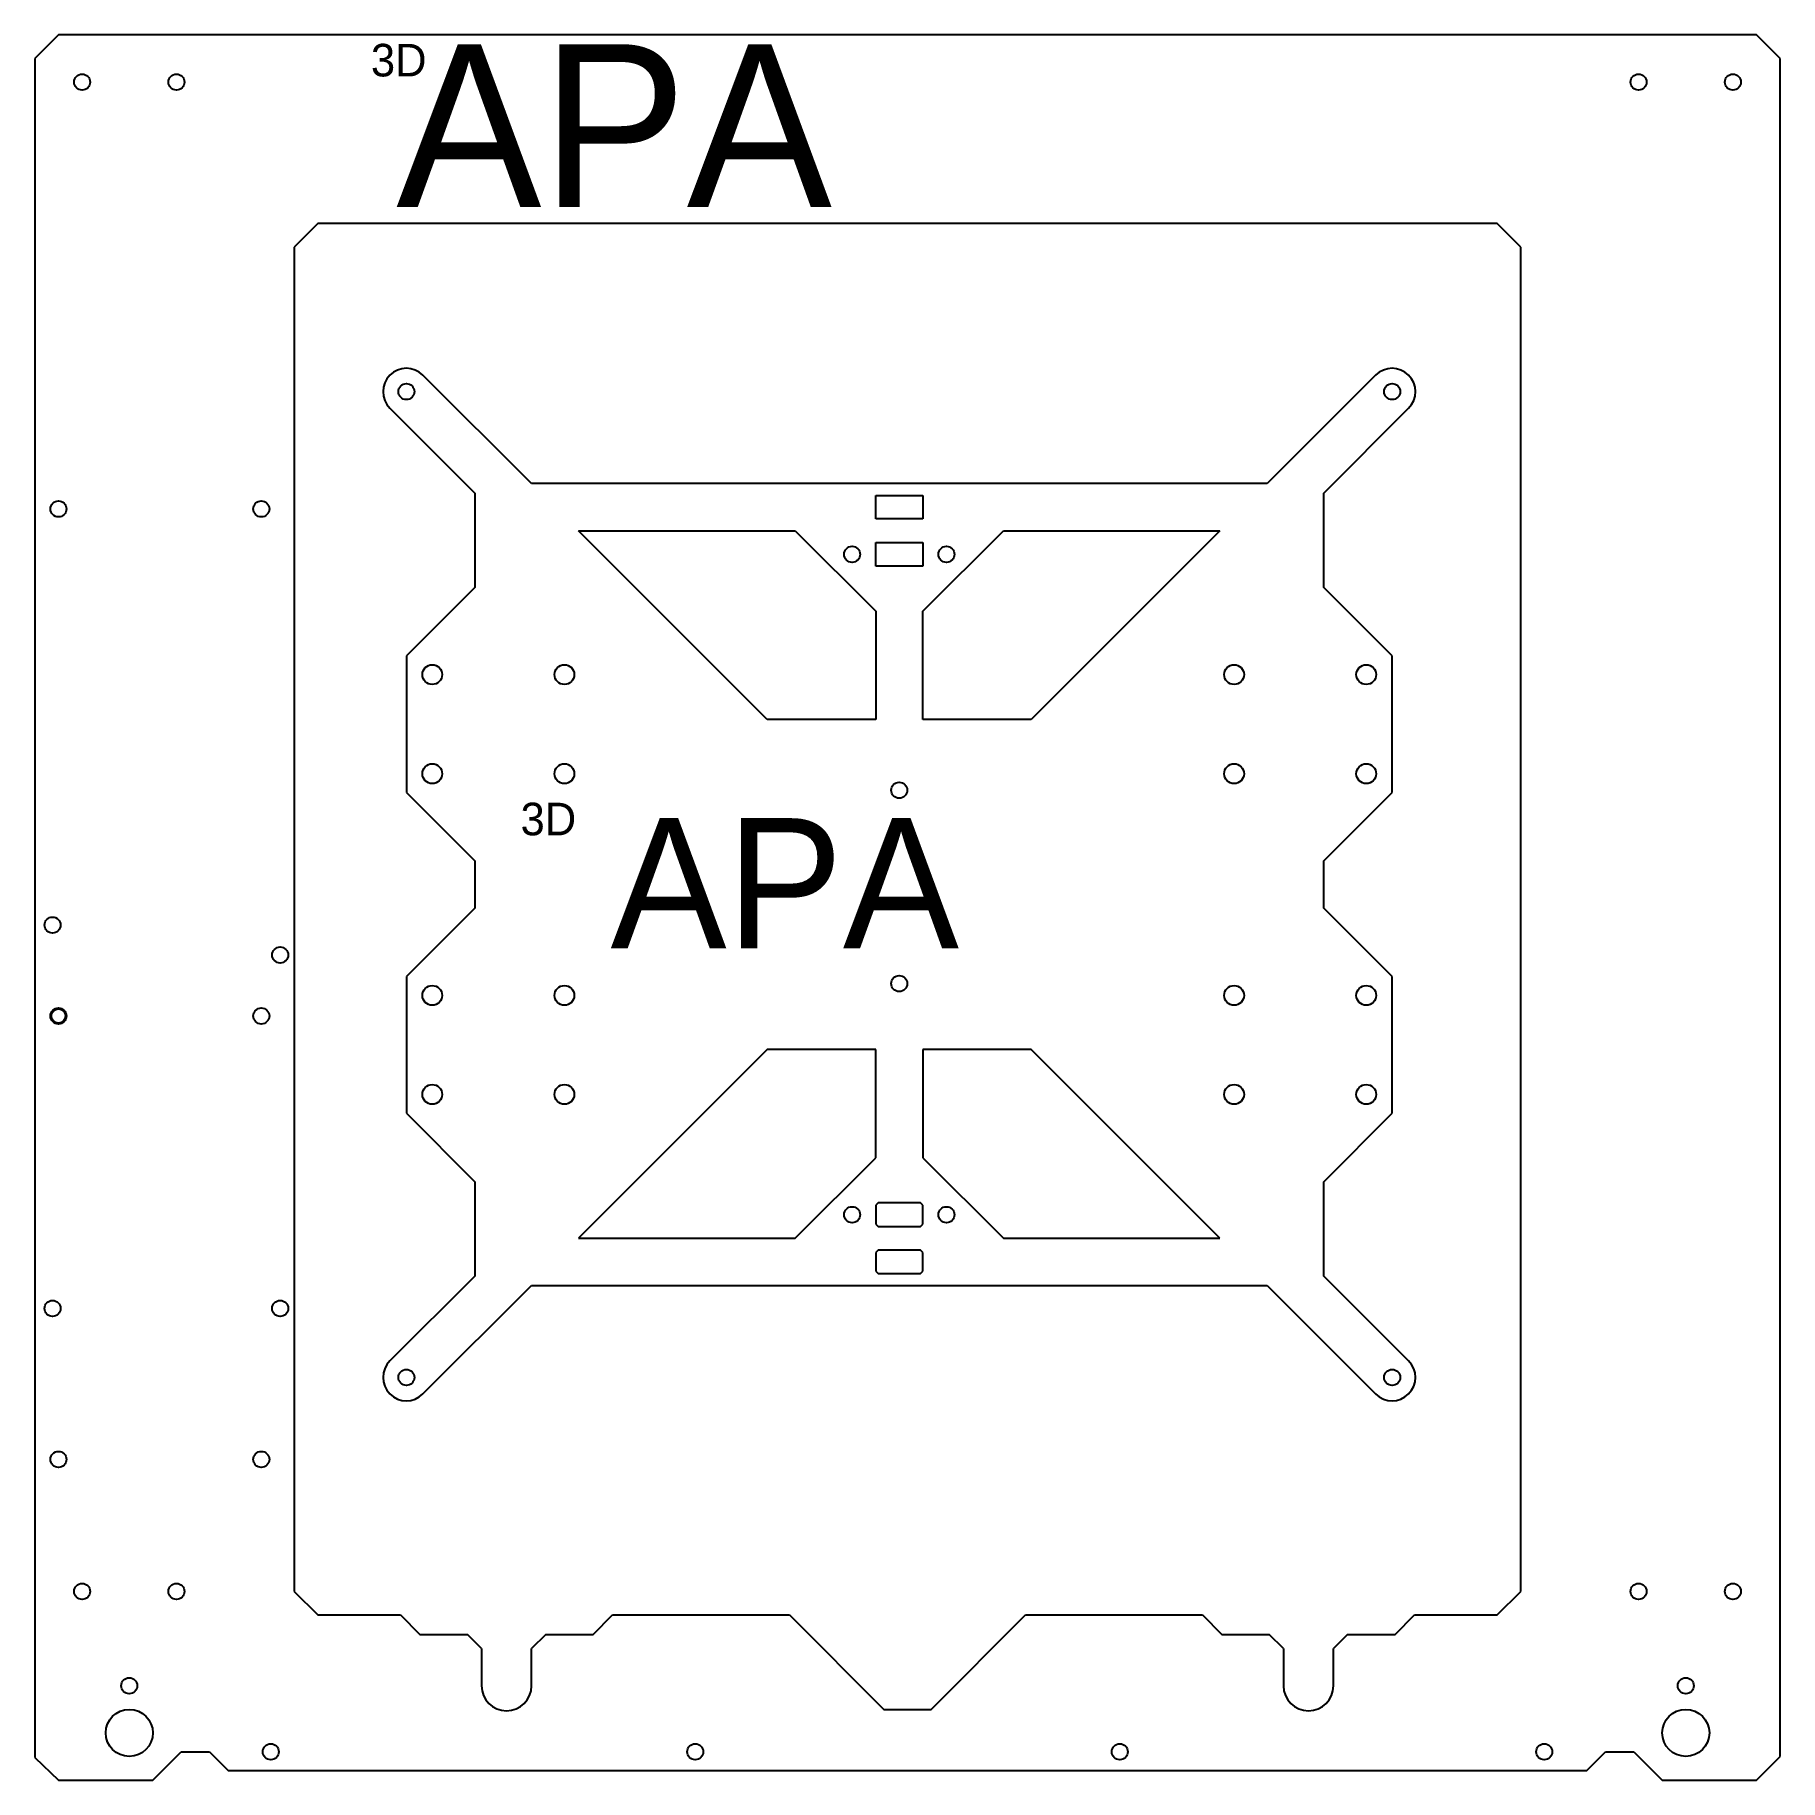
# Model space of a CAD drawing. Header units: millimetres. Extents: x -124 to 246, y 13 to 383.
import ezdxf

# ---------------------------------------------------------------- set-up
doc = ezdxf.new("R2010")
doc.units = ezdxf.units.MM
doc.layers.get('0').update_dxf_attribs({"linetype": 'CONTINUOUS'})
doc.layers.add('INTERIOR_LOOPS', color=7, linetype='CONTINUOUS')
doc.layers.add('OUTER_LOOP', color=7, linetype='CONTINUOUS')
doc.styles.add('Gemina 2 3D', font='gemina23d.ttf')
doc.styles.get("Standard").update_dxf_attribs({"font": 'gemina23d.ttf'})

msp = doc.modelspace()

# ---------------------------------------------------------------- linework, layer by layer
at = {"layer": 'INTERIOR_LOOPS', "color": 3, "linetype": 'Continuous'}
for p, q in [((-63.89, 343.38), (-68.9, 338.38)), ((186.3, 343.38), (-63.89, 343.38)), ((191.3, 338.38), (186.3, 343.38)), ((-68.9, 338.38), (-68.9, 53.16)), ((191.3, 53.16), (191.3, 338.38)), ((54.45, 280.7), (54.45, 285.71)), ((54.45, 285.71), (64.45, 285.71)), ((64.45, 285.71), (64.45, 280.7)), ((-8.6, 278.2), (37.36, 278.2)), ((31.43, 238.17), (-8.6, 278.2)), ((37.36, 278.2), (54.45, 261.12)), ((64.45, 280.7), (54.45, 280.7)), ((64.45, 261.12), (81.54, 278.2)), ((81.54, 278.2), (127.5, 278.2)), ((127.5, 278.2), (87.47, 238.17)), ((54.45, 270.69), (54.45, 275.7)), ((54.45, 275.7), (64.45, 275.7)), ((64.45, 275.7), (64.45, 270.69)), ((64.45, 270.69), (54.45, 270.69)), ((54.45, 261.12), (54.45, 238.17)), ((64.45, 238.17), (64.45, 261.12)), ((54.45, 238.17), (31.43, 238.17)), ((87.47, 238.17), (64.45, 238.17)), ((31.43, 168.12), (-8.6, 128.09)), ((54.45, 168.12), (31.43, 168.12)), ((54.45, 145.17), (54.45, 168.12)), ((87.47, 168.12), (64.45, 168.12)), ((64.45, 168.12), (64.45, 145.17)), ((127.5, 128.09), (87.47, 168.12)), ((37.36, 128.09), (54.45, 145.17)), ((64.45, 145.17), (81.54, 128.09)), ((54.95, 135.59), (54.45, 135.09)), ((54.45, 135.09), (54.45, 131.09)), ((63.95, 135.59), (54.95, 135.59)), ((64.45, 135.09), (63.95, 135.59)), ((64.45, 131.09), (64.45, 135.09)), ((54.45, 131.09), (54.95, 130.59)), ((54.95, 130.59), (63.95, 130.59)), ((63.95, 130.59), (64.45, 131.09)), ((-8.6, 128.09), (37.36, 128.09)), ((81.54, 128.09), (127.5, 128.09)), ((54.95, 125.58), (54.45, 125.08)), ((54.45, 125.08), (54.45, 121.08)), ((63.95, 125.58), (54.95, 125.58)), ((64.45, 125.08), (63.95, 125.58)), ((64.45, 121.08), (64.45, 125.08)), ((54.45, 121.08), (54.95, 120.58)), ((54.95, 120.58), (63.95, 120.58)), ((63.95, 120.58), (64.45, 121.08)), ((-68.9, 53.16), (-63.89, 48.16)), ((186.3, 48.16), (191.3, 53.16)), ((-63.89, 48.16), (-46.36, 48.16)), ((-46.36, 48.16), (-42.24, 44.03)), ((-5.49, 44.03), (-1.36, 48.16)), ((-1.36, 48.16), (36.18, 48.16)), ((36.18, 48.16), (56.2, 28.14)), ((66.2, 28.14), (86.22, 48.16)), ((86.22, 48.16), (123.77, 48.16)), ((123.77, 48.16), (127.89, 44.03)), ((164.64, 44.03), (168.77, 48.16)), ((168.77, 48.16), (186.3, 48.16)), ((-42.24, 44.03), (-32.17, 44.03)), ((-29.17, 41.03), (-32.17, 44.03)), ((-29.17, 41.03), (-29.17, 33.14)), ((-15.56, 44.03), (-18.56, 41.03)), ((-18.56, 33.14), (-18.56, 41.03)), ((-15.56, 44.03), (-5.49, 44.03)), ((127.89, 44.03), (137.96, 44.03)), ((140.96, 41.03), (137.96, 44.03)), ((140.96, 41.03), (140.96, 33.14)), ((154.57, 44.03), (151.57, 41.03)), ((151.57, 33.14), (151.57, 41.03)), ((154.57, 44.03), (164.64, 44.03)), ((56.2, 28.14), (66.2, 28.14))]:
    msp.add_line(p, q, dxfattribs=at)
for centre, radius in [((-113.93, 373.4), 1.7), ((-93.92, 373.4), 1.7), ((216.32, 373.4), 1.7), ((236.33, 373.4), 1.7), ((-45.13, 307.72), 1.7), ((164.03, 307.72), 1.7), ((-118.94, 282.83), 1.7), ((-75.9, 282.83), 1.7), ((49.44, 273.2), 1.7), ((69.46, 273.2), 1.7), ((-39.63, 247.68), 2.1), ((-11.6, 247.68), 2.1), ((130.5, 247.68), 2.1), ((158.53, 247.68), 2.1), ((-39.63, 226.66), 2.1), ((-11.6, 226.66), 2.1), ((130.5, 226.66), 2.1), ((158.53, 226.66), 2.1), ((59.45, 223.16), 1.7), ((-120.2, 194.55), 1.7), ((-71.9, 188.19), 1.7), ((-39.63, 179.62), 2.1), ((-11.6, 179.62), 2.1), ((59.45, 182.13), 1.7), ((130.5, 179.62), 2.1), ((158.53, 179.62), 2.1), ((-118.94, 175.25), 1.7), ((-75.9, 175.25), 1.7), ((-39.63, 158.61), 2.1), ((-11.6, 158.61), 2.1), ((130.5, 158.61), 2.1), ((158.53, 158.61), 2.1), ((49.44, 133.09), 1.7), ((69.46, 133.09), 1.7), ((-120.2, 113.21), 1.7), ((-71.9, 113.21), 1.7), ((-45.13, 98.56), 1.7), ((164.03, 98.56), 1.7), ((-118.94, 81.18), 1.7), ((-75.9, 81.18), 1.7), ((-113.93, 53.16), 1.7), ((-93.92, 53.16), 1.7), ((216.32, 53.16), 1.7), ((236.33, 53.16), 1.7), ((-103.92, 33.14), 1.7), ((226.33, 33.14), 1.7), ((-103.92, 23.14), 5), ((226.33, 23.14), 5), ((-73.9, 19.13), 1.7), ((16.17, 19.13), 1.7), ((106.23, 19.13), 1.7), ((196.3, 19.13), 1.7)]:
    msp.add_circle(centre, radius, dxfattribs=at)
for centre in [(-23.86, 33.14), (146.27, 33.14)]:
    msp.add_arc(centre, 5.3, 180, 0, dxfattribs=at)
at = {"layer": 'OUTER_LOOP', "color": 3, "linetype": 'Continuous'}
for p, q in [((-118.94, 383.41), (-123.94, 378.41)), ((241.34, 383.41), (-118.94, 383.41)), ((246.34, 378.41), (241.34, 383.41)), ((-123.94, 378.41), (-123.94, 17.94)), ((246.34, 18.13), (246.34, 378.41)), ((-18.61, 288.21), (-41.63, 311.22)), ((160.53, 311.22), (137.51, 288.21)), ((-48.63, 304.22), (-30.62, 286.21)), ((149.52, 286.21), (167.53, 304.22)), ((-30.62, 286.21), (-30.62, 266.19)), ((137.51, 288.21), (-18.61, 288.21)), ((149.52, 266.19), (149.52, 286.21)), ((-30.62, 266.19), (-45.13, 251.68)), ((164.03, 251.68), (149.52, 266.19)), ((-45.13, 251.68), (-45.13, 222.66)), ((164.03, 222.66), (164.03, 251.68)), ((-45.13, 222.66), (-30.62, 208.15)), ((149.52, 208.15), (164.03, 222.66)), ((-30.62, 208.15), (-30.62, 198.14)), ((149.52, 198.14), (149.52, 208.15)), ((-30.62, 198.14), (-45.13, 183.63)), ((164.03, 183.63), (149.52, 198.14)), ((-45.13, 183.63), (-45.13, 154.61)), ((164.03, 154.61), (164.03, 183.63)), ((-45.13, 154.61), (-30.62, 140.09)), ((149.52, 140.09), (164.03, 154.61)), ((-30.62, 140.09), (-30.62, 120.08)), ((149.52, 120.08), (149.52, 140.09)), ((-30.62, 120.08), (-48.63, 102.07)), ((167.53, 102.07), (149.52, 120.08)), ((-41.63, 95.06), (-18.61, 118.08)), ((-18.61, 118.08), (137.51, 118.08)), ((137.51, 118.08), (160.53, 95.06)), ((-98.92, 13.13), (-92.92, 19.13)), ((-92.92, 19.13), (-86.91, 19.13)), ((-86.91, 19.13), (-82.91, 15.13)), ((205.31, 15.13), (209.31, 19.13)), ((209.31, 19.13), (215.32, 19.13)), ((215.32, 19.13), (221.32, 13.13)), ((-123.94, 17.94), (-118.94, 13.13)), ((-82.91, 15.13), (205.31, 15.13)), ((241.34, 13.13), (246.34, 18.13)), ((-118.94, 13.13), (-98.92, 13.13)), ((221.32, 13.13), (241.34, 13.13))]:
    msp.add_line(p, q, dxfattribs=at)
msp.add_circle((-118.94, 175.25), 1.5, dxfattribs=at)
for centre, start, end in [((-45.13, 307.72), 45, 225), ((164.03, 307.72), 315, 135), ((-45.13, 98.56), 135, 315), ((164.03, 98.56), 225, 45)]:
    msp.add_arc(centre, 4.95, start, end, dxfattribs=at)

# ---------------------------------------------------------------- texts
for s, height, p in [('3D', 6.91, (-52.65, 374.6)), ('APA', 34.548, (-47.27, 346.88))]:
    msp.add_text(s, height=height).set_placement(p)
at = {"style": 'Gemina 2 3D'}
for s, height, p in [('3D', 6.91, (-20.9, 213.59)), ('APA', 27.639, (-1.82, 189.59))]:
    msp.add_text(s, height=height, dxfattribs=at).set_placement(p)

doc.saveas('drawing.dxf')
